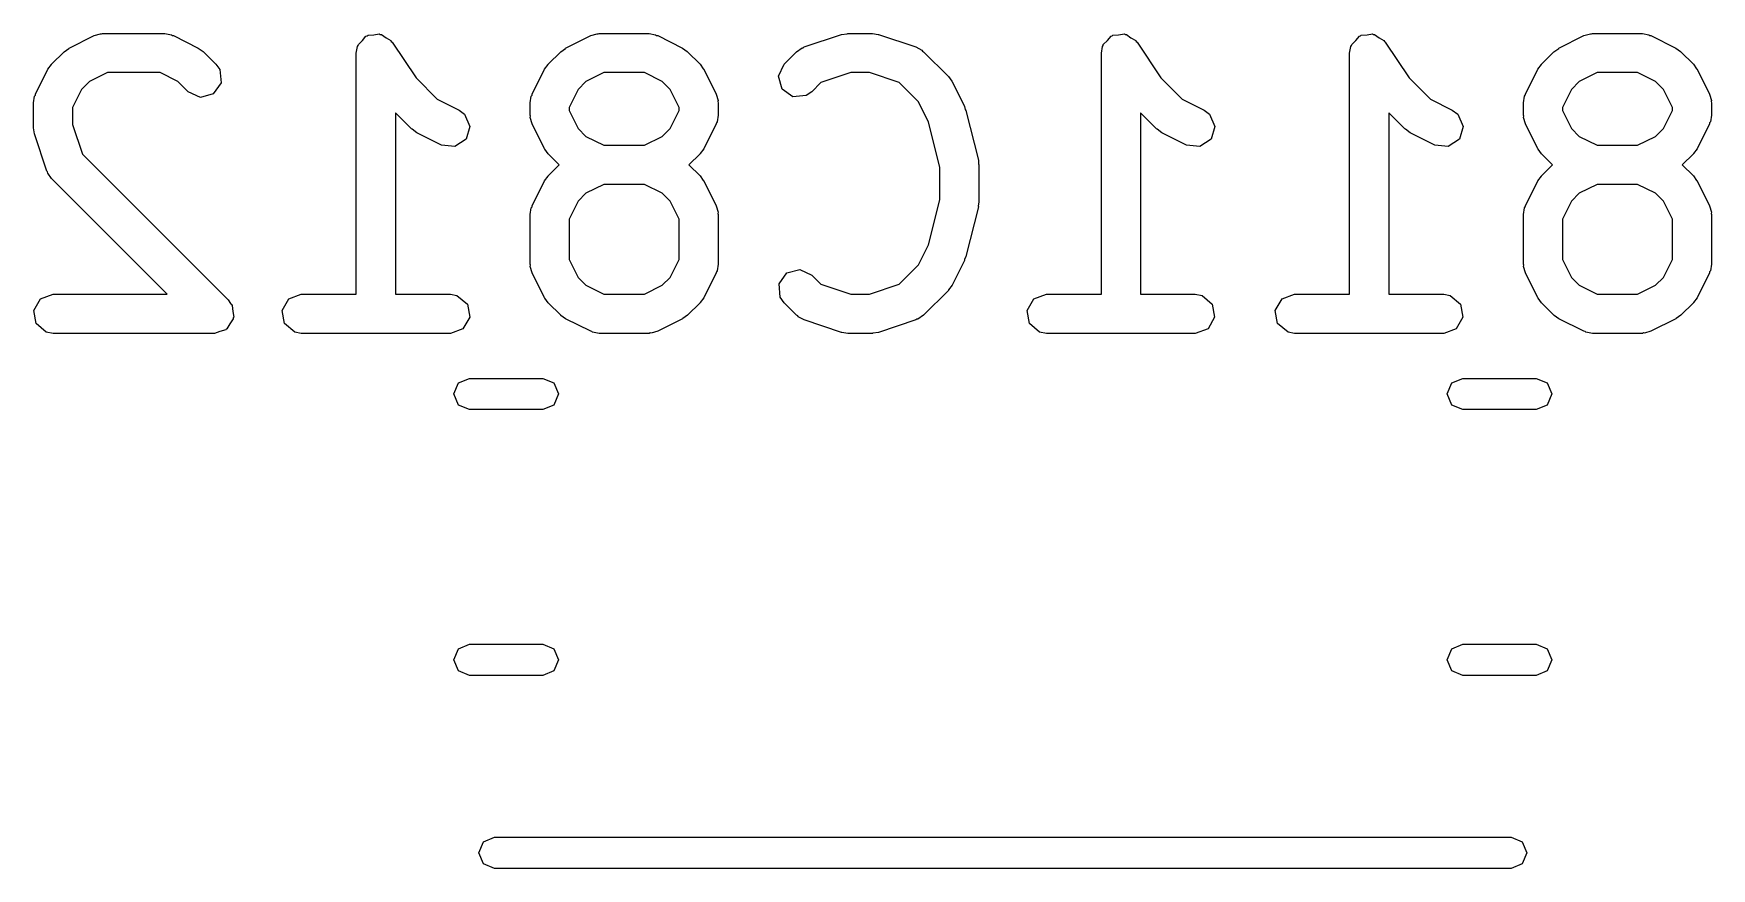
# Model space of a CAD drawing. Extents: x 109 to 192, y -153 to -42.
# Drawn here: x 176.11 to 182.55, y -76.24 to -73.04 of the extents above; entities that cross this region are included whole.
import ezdxf

# ---------------------------------------------------------------- set-up
doc = ezdxf.new("R2010")
doc.units = 0
doc.layers.add('BLACK', color=7, linetype='CONTINUOUS')

msp = doc.modelspace()

# ---------------------------------------------------------------- linework, layer by layer
at = {"layer": 'BLACK', "linetype": 'CONTINUOUS'}
for p, q in [((176.251, -73.0929), (176.346, -73.0453)), ((176.346, -73.0453), (176.371, -73.0379)), ((176.371, -73.0379), (176.375, -73.0389)), ((176.375, -73.0389), (176.379, -73.0374)), ((176.379, -73.0374), (176.617, -73.0374)), ((176.617, -73.0374), (176.643, -73.0419)), ((176.643, -73.0419), (176.647, -73.0448)), ((176.647, -73.0448), (176.651, -73.0453)), ((176.651, -73.0453), (176.746, -73.0929)), ((177.376, -73.0641), (177.389, -73.0474)), ((177.389, -73.0474), (177.394, -73.0467)), ((177.394, -73.0467), (177.397, -73.0437)), ((177.397, -73.0437), (177.419, -73.0423)), ((177.419, -73.0423), (177.44, -73.0385)), ((177.44, -73.0385), (177.444, -73.0407)), ((177.444, -73.0407), (177.448, -73.0404)), ((177.448, -73.0404), (177.466, -73.0533)), ((178.155, -73.0929), (178.251, -73.0453)), ((178.251, -73.0453), (178.276, -73.0379)), ((178.276, -73.0379), (178.28, -73.0389)), ((178.28, -73.0389), (178.284, -73.0374)), ((178.284, -73.0374), (178.475, -73.0374)), ((178.475, -73.0374), (178.5, -73.0419)), ((178.5, -73.0419), (178.504, -73.0448)), ((178.504, -73.0448), (178.508, -73.0453)), ((178.508, -73.0453), (178.603, -73.0929)), ((179.07, -73.0888), (179.213, -73.0412)), ((179.213, -73.0412), (179.235, -73.0379)), ((179.235, -73.0379), (179.237, -73.0374)), ((179.237, -73.0374), (179.332, -73.0374)), ((179.332, -73.0374), (179.354, -73.0413)), ((179.354, -73.0413), (179.355, -73.0412)), ((179.355, -73.0412), (179.498, -73.0888)), ((180.233, -73.0641), (180.247, -73.0474)), ((180.247, -73.0474), (180.251, -73.0467)), ((180.251, -73.0467), (180.254, -73.0437)), ((180.254, -73.0437), (180.276, -73.0423)), ((180.276, -73.0423), (180.298, -73.0385)), ((180.298, -73.0385), (180.301, -73.0407)), ((180.301, -73.0407), (180.306, -73.0404)), ((180.306, -73.0404), (180.323, -73.0533)), ((181.186, -73.0641), (181.2, -73.0474)), ((181.2, -73.0474), (181.204, -73.0467)), ((181.204, -73.0467), (181.207, -73.0437)), ((181.207, -73.0437), (181.229, -73.0423)), ((181.229, -73.0423), (181.25, -73.0385)), ((181.25, -73.0385), (181.254, -73.0407)), ((181.254, -73.0407), (181.258, -73.0404)), ((181.258, -73.0404), (181.276, -73.0533)), ((181.965, -73.0929), (182.061, -73.0453)), ((182.061, -73.0453), (182.086, -73.0379)), ((182.086, -73.0379), (182.09, -73.0389)), ((182.09, -73.0389), (182.094, -73.0374)), ((182.094, -73.0374), (182.285, -73.0374)), ((182.285, -73.0374), (182.31, -73.0419)), ((182.31, -73.0419), (182.314, -73.0448)), ((182.314, -73.0448), (182.318, -73.0453)), ((182.318, -73.0453), (182.413, -73.0929)), ((176.183, -73.1546), (176.231, -73.107)), ((176.231, -73.107), (176.249, -73.0941)), ((176.249, -73.0941), (176.251, -73.0929)), ((176.746, -73.0929), (176.764, -73.1063)), ((176.764, -73.1063), (176.766, -73.107)), ((176.766, -73.107), (176.813, -73.1546)), ((177.352, -73.1124), (177.357, -73.0867)), ((177.352, -74.0374), (177.352, -73.1124)), ((177.357, -73.0867), (177.359, -73.0834)), ((177.359, -73.0834), (177.36, -73.0791)), ((177.36, -73.0791), (177.376, -73.0641)), ((177.466, -73.0533), (177.484, -73.0642)), ((177.484, -73.0642), (177.486, -73.0682)), ((177.486, -73.0682), (177.489, -73.0708)), ((177.489, -73.0708), (177.581, -73.2075)), ((178.088, -73.1546), (178.136, -73.107)), ((178.136, -73.107), (178.154, -73.0941)), ((178.154, -73.0941), (178.155, -73.0929)), ((178.603, -73.0929), (178.621, -73.1063)), ((178.621, -73.1063), (178.623, -73.107)), ((178.623, -73.107), (178.671, -73.1546)), ((178.993, -73.1546), (179.041, -73.107)), ((179.041, -73.107), (179.062, -73.092)), ((179.062, -73.092), (179.066, -73.0916)), ((179.066, -73.0916), (179.07, -73.0888)), ((179.498, -73.0888), (179.521, -73.1013)), ((179.521, -73.1013), (179.524, -73.1051)), ((179.524, -73.1051), (179.528, -73.107)), ((179.528, -73.107), (179.623, -73.2022)), ((180.21, -73.1124), (180.214, -73.0867)), ((180.21, -74.0374), (180.21, -73.1124)), ((180.214, -73.0867), (180.217, -73.0834)), ((180.217, -73.0791), (180.233, -73.0641)), ((180.217, -73.0834), (180.217, -73.0791)), ((180.323, -73.0533), (180.342, -73.0642)), ((180.342, -73.0642), (180.344, -73.0682)), ((180.344, -73.0682), (180.347, -73.0708)), ((180.347, -73.0708), (180.438, -73.2075)), ((181.162, -73.1124), (181.167, -73.0867)), ((181.162, -74.0374), (181.162, -73.1124)), ((181.167, -73.0867), (181.169, -73.0834)), ((181.169, -73.0834), (181.17, -73.0791)), ((181.17, -73.0791), (181.186, -73.0641)), ((181.276, -73.0533), (181.294, -73.0642)), ((181.294, -73.0642), (181.296, -73.0682)), ((181.296, -73.0682), (181.299, -73.0708)), ((181.299, -73.0708), (181.391, -73.2075)), ((181.898, -73.1546), (181.946, -73.107)), ((181.946, -73.107), (181.964, -73.0941)), ((181.964, -73.0941), (181.965, -73.0929)), ((182.413, -73.0929), (182.431, -73.1063)), ((182.431, -73.1063), (182.433, -73.107)), ((182.433, -73.107), (182.481, -73.1546)), ((176.122, -73.2693), (176.169, -73.1741)), ((176.169, -73.1741), (176.183, -73.1561)), ((176.183, -73.1561), (176.183, -73.1546)), ((176.813, -73.1546), (176.828, -73.1759)), ((176.828, -73.1759), (176.833, -73.227)), ((178.027, -73.2693), (178.074, -73.1741)), ((178.074, -73.1741), (178.088, -73.1561)), ((178.088, -73.1561), (178.088, -73.1546)), ((178.671, -73.1546), (178.683, -73.173)), ((178.683, -73.173), (178.685, -73.1741)), ((178.685, -73.1741), (178.732, -73.2693)), ((178.971, -73.2011), (178.993, -73.1546)), ((181.837, -73.2693), (181.884, -73.1741)), ((181.884, -73.1741), (181.898, -73.1561)), ((181.898, -73.1561), (181.898, -73.1546)), ((182.481, -73.1546), (182.493, -73.173)), ((182.493, -73.173), (182.495, -73.1741)), ((182.495, -73.1741), (182.542, -73.2693)), ((176.329, -73.2216), (176.298, -73.252)), ((176.397, -73.1874), (176.329, -73.2216)), ((176.6, -73.1874), (176.397, -73.1874)), ((176.668, -73.2216), (176.6, -73.1874)), ((176.707, -73.2607), (176.668, -73.2216)), ((176.833, -73.227), (176.803, -73.2691)), ((177.581, -73.2075), (177.662, -73.2888)), ((178.233, -73.2216), (178.203, -73.252)), ((178.302, -73.1874), (178.233, -73.2216)), ((178.457, -73.1874), (178.302, -73.1874)), ((178.525, -73.2216), (178.457, -73.1874)), ((178.556, -73.252), (178.525, -73.2216)), ((178.985, -73.2506), (178.971, -73.2011)), ((179.134, -73.2256), (179.099, -73.2607)), ((179.249, -73.1874), (179.134, -73.2256)), ((179.32, -73.1874), (179.249, -73.1874)), ((179.434, -73.2256), (179.32, -73.1874)), ((179.508, -73.2997), (179.434, -73.2256)), ((179.623, -73.2022), (179.636, -73.2206)), ((179.636, -73.2206), (179.637, -73.2217)), ((179.637, -73.2217), (179.685, -73.3169)), ((180.438, -73.2075), (180.52, -73.2888)), ((181.391, -73.2075), (181.472, -73.2888)), ((182.043, -73.2216), (182.013, -73.252)), ((182.112, -73.1874), (182.043, -73.2216)), ((182.267, -73.1874), (182.112, -73.1874)), ((182.335, -73.2216), (182.267, -73.1874)), ((182.366, -73.252), (182.335, -73.2216)), ((176.114, -73.3029), (176.118, -73.2772)), ((176.114, -73.3981), (176.114, -73.3029)), ((176.118, -73.2772), (176.121, -73.2738)), ((176.121, -73.2738), (176.122, -73.2693)), ((176.298, -73.252), (176.264, -73.3206)), ((176.754, -73.2823), (176.707, -73.2607)), ((176.803, -73.2691), (176.754, -73.2823)), ((177.662, -73.2888), (177.746, -73.331)), ((178.019, -73.3029), (178.023, -73.2772)), ((178.019, -73.3505), (178.019, -73.3029)), ((178.023, -73.2772), (178.026, -73.2738)), ((178.026, -73.2738), (178.027, -73.2693)), ((178.203, -73.252), (178.169, -73.3206)), ((178.59, -73.3206), (178.556, -73.252)), ((178.732, -73.2693), (178.74, -73.2943)), ((178.74, -73.2943), (178.739, -73.2986)), ((178.739, -73.2986), (178.74, -73.3029)), ((178.74, -73.3029), (178.74, -73.3505)), ((179.027, -73.2801), (178.985, -73.2506)), ((179.078, -73.2756), (179.027, -73.2801)), ((179.099, -73.2607), (179.078, -73.2756)), ((179.547, -73.3767), (179.508, -73.2997)), ((180.52, -73.2888), (180.604, -73.331)), ((181.472, -73.2888), (181.556, -73.331)), ((181.829, -73.3029), (181.833, -73.2772)), ((181.829, -73.3505), (181.829, -73.3029)), ((181.833, -73.2772), (181.836, -73.2738)), ((181.836, -73.2738), (181.837, -73.2693)), ((182.013, -73.252), (181.979, -73.3206)), ((182.4, -73.3206), (182.366, -73.252)), ((182.542, -73.2693), (182.55, -73.2943)), ((182.55, -73.2943), (182.549, -73.2986)), ((182.549, -73.2986), (182.55, -73.3029)), ((182.55, -73.3029), (182.55, -73.3505)), ((176.264, -73.3206), (176.264, -73.3859)), ((177.564, -73.4035), (177.502, -73.3411)), ((177.502, -73.3411), (177.502, -74.0374)), ((177.746, -73.331), (177.767, -73.3465)), ((177.767, -73.3465), (177.788, -73.3936)), ((178.02, -73.3547), (178.019, -73.3505)), ((178.019, -73.359), (178.02, -73.3547)), ((178.027, -73.384), (178.019, -73.359)), ((178.169, -73.3206), (178.169, -73.3328)), ((178.169, -73.3328), (178.203, -73.4013)), ((178.556, -73.4013), (178.59, -73.3328)), ((178.59, -73.3328), (178.59, -73.3206)), ((178.74, -73.3505), (178.736, -73.3761)), ((179.685, -73.3169), (179.688, -73.3293)), ((179.688, -73.3293), (179.69, -73.3323)), ((179.69, -73.3323), (179.738, -73.5228)), ((180.422, -73.4035), (180.36, -73.3411)), ((180.36, -73.3411), (180.36, -74.0374)), ((180.604, -73.331), (180.625, -73.3465)), ((180.625, -73.3465), (180.645, -73.3936)), ((181.374, -73.4035), (181.312, -73.3411)), ((181.312, -73.3411), (181.312, -74.0374)), ((181.556, -73.331), (181.577, -73.3465)), ((181.577, -73.3465), (181.598, -73.3936)), ((181.83, -73.3547), (181.829, -73.3505)), ((181.829, -73.359), (181.83, -73.3547)), ((181.837, -73.384), (181.829, -73.359)), ((181.979, -73.3206), (181.979, -73.3328)), ((181.979, -73.3328), (182.013, -73.4013)), ((182.366, -73.4013), (182.4, -73.3328)), ((182.4, -73.3328), (182.4, -73.3206)), ((182.55, -73.3505), (182.546, -73.3761)), ((176.114, -73.3996), (176.114, -73.3981)), ((176.118, -73.4218), (176.114, -73.3996)), ((176.165, -73.5647), (176.118, -73.4218)), ((176.264, -73.3859), (176.302, -73.5004)), ((177.566, -73.4042), (177.564, -73.4035)), ((177.584, -73.4176), (177.566, -73.4042)), ((177.679, -73.4652), (177.584, -73.4176)), ((177.788, -73.3936), (177.773, -73.4428)), ((178.074, -73.4793), (178.027, -73.384)), ((178.203, -73.4013), (178.233, -73.4317)), ((178.233, -73.4317), (178.302, -73.466)), ((178.457, -73.466), (178.525, -73.4317)), ((178.525, -73.4317), (178.556, -73.4013)), ((178.732, -73.384), (178.685, -73.4793)), ((178.733, -73.3796), (178.732, -73.384)), ((178.736, -73.3761), (178.733, -73.3796)), ((179.59, -73.5502), (179.547, -73.3767)), ((180.424, -73.4042), (180.422, -73.4035)), ((180.442, -73.4176), (180.424, -73.4042)), ((180.537, -73.4652), (180.442, -73.4176)), ((180.645, -73.3936), (180.631, -73.4428)), ((181.376, -73.4042), (181.374, -73.4035)), ((181.394, -73.4176), (181.376, -73.4042)), ((181.489, -73.4652), (181.394, -73.4176)), ((181.598, -73.3936), (181.583, -73.4428)), ((181.884, -73.4793), (181.837, -73.384)), ((182.013, -73.4013), (182.043, -73.4317)), ((182.043, -73.4317), (182.112, -73.466)), ((182.267, -73.466), (182.335, -73.4317)), ((182.335, -73.4317), (182.366, -73.4013)), ((182.542, -73.384), (182.495, -73.4793)), ((182.543, -73.3796), (182.542, -73.384)), ((182.546, -73.3761), (182.543, -73.3796)), ((177.73, -73.471), (177.679, -73.4652)), ((177.773, -73.4428), (177.73, -73.471)), ((178.075, -73.4804), (178.074, -73.4793)), ((178.088, -73.4987), (178.075, -73.4804)), ((178.13, -73.541), (178.088, -73.4987)), ((178.302, -73.466), (178.457, -73.466)), ((178.671, -73.4987), (178.628, -73.541)), ((178.685, -73.4793), (178.671, -73.4973)), ((178.671, -73.4973), (178.671, -73.4987)), ((180.588, -73.471), (180.537, -73.4652)), ((180.631, -73.4428), (180.588, -73.471)), ((181.54, -73.471), (181.489, -73.4652)), ((181.583, -73.4428), (181.54, -73.471)), ((181.885, -73.4804), (181.884, -73.4793)), ((181.898, -73.4987), (181.885, -73.4804)), ((181.94, -73.541), (181.898, -73.4987)), ((182.112, -73.466), (182.267, -73.466)), ((182.481, -73.4987), (182.438, -73.541)), ((182.495, -73.4793), (182.481, -73.4973)), ((182.481, -73.4973), (182.481, -73.4987)), ((176.302, -73.5004), (176.861, -74.0593)), ((178.088, -73.5832), (178.13, -73.541)), ((178.628, -73.541), (178.671, -73.5832)), ((179.59, -73.6746), (179.59, -73.5502)), ((179.738, -73.5228), (179.739, -73.5377)), ((179.739, -73.5377), (179.74, -73.541)), ((179.74, -73.541), (179.74, -73.6838)), ((181.898, -73.5832), (181.94, -73.541)), ((182.438, -73.541), (182.481, -73.5832)), ((176.168, -73.5682), (176.165, -73.5647)), ((176.169, -73.5726), (176.168, -73.5682)), ((176.183, -73.594), (176.169, -73.5726)), ((176.627, -74.0374), (176.183, -73.594)), ((178.027, -73.6979), (178.074, -73.6026)), ((178.074, -73.6026), (178.088, -73.5846)), ((178.088, -73.5846), (178.088, -73.5832)), ((178.302, -73.616), (178.233, -73.6502)), ((178.457, -73.616), (178.302, -73.616)), ((178.525, -73.6502), (178.457, -73.616)), ((178.671, -73.5832), (178.683, -73.6015)), ((178.683, -73.6015), (178.685, -73.6026)), ((178.685, -73.6026), (178.732, -73.6979)), ((181.837, -73.6979), (181.884, -73.6026)), ((181.884, -73.6026), (181.898, -73.5846)), ((181.898, -73.5846), (181.898, -73.5832)), ((182.112, -73.616), (182.043, -73.6502)), ((182.267, -73.616), (182.112, -73.616)), ((182.335, -73.6502), (182.267, -73.616)), ((182.481, -73.5832), (182.493, -73.6015)), ((182.493, -73.6015), (182.495, -73.6026)), ((182.495, -73.6026), (182.542, -73.6979)), ((178.203, -73.6806), (178.169, -73.7491)), ((178.233, -73.6502), (178.203, -73.6806)), ((178.556, -73.6806), (178.525, -73.6502)), ((178.59, -73.7491), (178.556, -73.6806)), ((179.547, -73.8481), (179.59, -73.6746)), ((179.74, -73.6838), (179.737, -73.6986)), ((182.013, -73.6806), (181.979, -73.7491)), ((182.043, -73.6502), (182.013, -73.6806)), ((182.366, -73.6806), (182.335, -73.6502)), ((182.4, -73.7491), (182.366, -73.6806)), ((178.019, -73.7314), (178.023, -73.7058)), ((178.019, -73.9219), (178.019, -73.7314)), ((178.023, -73.7058), (178.026, -73.7023)), ((178.026, -73.7023), (178.027, -73.6979)), ((178.169, -73.7491), (178.169, -73.9042)), ((178.59, -73.9042), (178.59, -73.7491)), ((178.732, -73.6979), (178.74, -73.7229)), ((178.74, -73.7229), (178.739, -73.7272)), ((178.739, -73.7272), (178.74, -73.7314)), ((178.74, -73.7314), (178.74, -73.9219)), ((179.738, -73.702), (179.69, -73.8925)), ((179.737, -73.6986), (179.738, -73.702)), ((181.829, -73.7314), (181.833, -73.7058)), ((181.829, -73.9219), (181.829, -73.7314)), ((181.833, -73.7058), (181.836, -73.7023)), ((181.836, -73.7023), (181.837, -73.6979)), ((181.979, -73.7491), (181.979, -73.9042)), ((182.4, -73.9042), (182.4, -73.7491)), ((182.542, -73.6979), (182.55, -73.7229)), ((182.55, -73.7229), (182.549, -73.7272)), ((182.549, -73.7272), (182.55, -73.7314)), ((182.55, -73.7314), (182.55, -73.9219)), ((179.508, -73.9251), (179.547, -73.8481)), ((178.02, -73.9261), (178.019, -73.9219)), ((178.019, -73.9305), (178.02, -73.9261)), ((178.027, -73.9554), (178.019, -73.9305)), ((178.169, -73.9042), (178.203, -73.9727)), ((178.556, -73.9727), (178.59, -73.9042)), ((178.736, -73.9476), (178.733, -73.951)), ((178.74, -73.9219), (178.736, -73.9476)), ((179.003, -73.9557), (179.053, -73.9424)), ((179.053, -73.9424), (179.099, -73.9641)), ((179.434, -73.9992), (179.508, -73.9251)), ((179.685, -73.9078), (179.637, -74.0031)), ((179.69, -73.8925), (179.685, -73.9043)), ((179.685, -73.9043), (179.685, -73.9078)), ((181.83, -73.9261), (181.829, -73.9219)), ((181.829, -73.9305), (181.83, -73.9261)), ((181.837, -73.9554), (181.829, -73.9305)), ((181.979, -73.9042), (182.013, -73.9727)), ((182.366, -73.9727), (182.4, -73.9042)), ((182.546, -73.9476), (182.543, -73.951)), ((182.55, -73.9219), (182.546, -73.9476)), ((178.074, -74.0507), (178.027, -73.9554)), ((178.203, -73.9727), (178.233, -74.0031)), ((178.233, -74.0031), (178.302, -74.0374)), ((178.457, -74.0374), (178.525, -74.0031)), ((178.525, -74.0031), (178.556, -73.9727)), ((178.732, -73.9554), (178.685, -74.0507)), ((178.733, -73.951), (178.732, -73.9554)), ((178.974, -73.9977), (179.003, -73.9557)), ((178.978, -74.0488), (178.974, -73.9977)), ((179.099, -73.9641), (179.134, -73.9992)), ((179.134, -73.9992), (179.249, -74.0374)), ((179.32, -74.0374), (179.434, -73.9992)), ((179.637, -74.0031), (179.624, -74.0211)), ((181.884, -74.0507), (181.837, -73.9554)), ((182.013, -73.9727), (182.043, -74.0031)), ((182.043, -74.0031), (182.112, -74.0374)), ((182.267, -74.0374), (182.335, -74.0031)), ((182.335, -74.0031), (182.366, -73.9727)), ((182.542, -73.9554), (182.495, -74.0507)), ((182.543, -73.951), (182.542, -73.9554)), ((176.115, -74.0994), (176.141, -74.0549)), ((176.141, -74.0549), (176.189, -74.0374)), ((176.189, -74.0374), (176.627, -74.0374)), ((176.861, -74.0593), (176.87, -74.0728)), ((176.87, -74.0728), (176.873, -74.0749)), ((176.873, -74.0749), (176.873, -74.0769)), ((176.873, -74.0769), (176.876, -74.0807)), ((177.067, -74.0994), (177.093, -74.0549)), ((177.093, -74.0549), (177.141, -74.0374)), ((177.141, -74.0374), (177.352, -74.0374)), ((177.502, -74.0374), (177.713, -74.0374)), ((177.713, -74.0374), (177.738, -74.0419)), ((177.738, -74.0419), (177.778, -74.0749)), ((177.778, -74.0749), (177.787, -74.1254)), ((178.075, -74.0518), (178.074, -74.0507)), ((178.088, -74.0702), (178.075, -74.0518)), ((178.136, -74.1178), (178.088, -74.0702)), ((178.302, -74.0374), (178.457, -74.0374)), ((178.671, -74.0702), (178.623, -74.1178)), ((178.685, -74.0507), (178.671, -74.0687)), ((178.671, -74.0687), (178.671, -74.0702)), ((178.993, -74.0702), (178.978, -74.0488)), ((179.041, -74.1178), (178.993, -74.0702)), ((179.249, -74.0374), (179.32, -74.0374)), ((179.623, -74.0226), (179.528, -74.1178)), ((179.624, -74.0211), (179.623, -74.0226)), ((179.925, -74.0994), (179.951, -74.0549)), ((179.951, -74.0549), (179.999, -74.0374)), ((179.999, -74.0374), (180.21, -74.0374)), ((180.36, -74.0374), (180.57, -74.0374)), ((180.57, -74.0374), (180.596, -74.0419)), ((180.596, -74.0419), (180.635, -74.0749)), ((180.635, -74.0749), (180.644, -74.1254)), ((180.877, -74.0994), (180.903, -74.0549)), ((180.903, -74.0549), (180.951, -74.0374)), ((180.951, -74.0374), (181.162, -74.0374)), ((181.312, -74.0374), (181.523, -74.0374)), ((181.523, -74.0374), (181.548, -74.0419)), ((181.548, -74.0419), (181.588, -74.0749)), ((181.588, -74.0749), (181.597, -74.1254)), ((181.885, -74.0518), (181.884, -74.0507)), ((181.898, -74.0702), (181.885, -74.0518)), ((181.946, -74.1178), (181.898, -74.0702)), ((182.112, -74.0374), (182.267, -74.0374)), ((182.481, -74.0702), (182.433, -74.1178)), ((182.495, -74.0507), (182.481, -74.0687)), ((182.481, -74.0687), (182.481, -74.0702)), ((176.124, -74.1499), (176.115, -74.0994)), ((176.88, -74.1318), (176.867, -74.1503)), ((176.876, -74.0807), (176.878, -74.1032)), ((176.878, -74.1032), (176.882, -74.1254)), ((176.882, -74.1254), (176.88, -74.1284)), ((176.88, -74.1284), (176.88, -74.1318)), ((177.076, -74.1499), (177.067, -74.0994)), ((177.787, -74.1254), (177.761, -74.1698)), ((178.137, -74.1185), (178.136, -74.1178)), ((178.155, -74.1318), (178.137, -74.1185)), ((178.251, -74.1795), (178.155, -74.1318)), ((178.603, -74.1318), (178.508, -74.1795)), ((178.605, -74.1307), (178.603, -74.1318)), ((178.623, -74.1178), (178.605, -74.1307)), ((179.045, -74.1197), (179.041, -74.1178)), ((179.047, -74.1235), (179.045, -74.1197)), ((179.07, -74.1359), (179.047, -74.1235)), ((179.213, -74.1835), (179.07, -74.1359)), ((179.498, -74.1359), (179.355, -74.1835)), ((179.502, -74.1331), (179.498, -74.1359)), ((179.506, -74.1327), (179.502, -74.1331)), ((179.528, -74.1178), (179.506, -74.1327)), ((179.934, -74.1499), (179.925, -74.0994)), ((180.644, -74.1254), (180.619, -74.1698)), ((180.886, -74.1499), (180.877, -74.0994)), ((181.597, -74.1254), (181.571, -74.1698)), ((181.947, -74.1185), (181.946, -74.1178)), ((181.965, -74.1318), (181.947, -74.1185)), ((182.061, -74.1795), (181.965, -74.1318)), ((182.413, -74.1318), (182.318, -74.1795)), ((182.415, -74.1307), (182.413, -74.1318)), ((182.433, -74.1178), (182.415, -74.1307)), ((176.163, -74.1829), (176.124, -74.1499)), ((176.189, -74.1874), (176.163, -74.1829)), ((176.808, -74.1874), (176.189, -74.1874)), ((176.829, -74.1797), (176.808, -74.1874)), ((176.851, -74.1738), (176.829, -74.1797)), ((176.853, -74.171), (176.851, -74.1738)), ((176.856, -74.1698), (176.853, -74.171)), ((176.867, -74.1503), (176.856, -74.1698)), ((177.116, -74.1829), (177.076, -74.1499)), ((177.141, -74.1874), (177.116, -74.1829)), ((177.713, -74.1874), (177.141, -74.1874)), ((177.761, -74.1698), (177.713, -74.1874)), ((178.255, -74.18), (178.251, -74.1795)), ((178.258, -74.1829), (178.255, -74.18)), ((178.284, -74.1874), (178.258, -74.1829)), ((178.475, -74.1874), (178.284, -74.1874)), ((178.479, -74.1858), (178.475, -74.1874)), ((178.483, -74.1869), (178.479, -74.1858)), ((178.508, -74.1795), (178.483, -74.1869)), ((179.214, -74.1835), (179.213, -74.1835)), ((179.237, -74.1874), (179.214, -74.1835)), ((179.332, -74.1874), (179.237, -74.1874)), ((179.333, -74.1868), (179.332, -74.1874)), ((179.355, -74.1835), (179.333, -74.1868)), ((179.973, -74.1829), (179.934, -74.1499)), ((179.999, -74.1874), (179.973, -74.1829)), ((180.57, -74.1874), (179.999, -74.1874)), ((180.619, -74.1698), (180.57, -74.1874)), ((180.926, -74.1829), (180.886, -74.1499)), ((180.951, -74.1874), (180.926, -74.1829)), ((181.523, -74.1874), (180.951, -74.1874)), ((181.571, -74.1698), (181.523, -74.1874)), ((182.065, -74.18), (182.061, -74.1795)), ((182.068, -74.1829), (182.065, -74.18)), ((182.094, -74.1874), (182.068, -74.1829)), ((182.285, -74.1874), (182.094, -74.1874)), ((182.289, -74.1858), (182.285, -74.1874)), ((182.293, -74.1869), (182.289, -74.1858)), ((182.318, -74.1795), (182.293, -74.1869)), ((177.726, -74.42), (177.744, -74.3776)), ((177.744, -74.3776), (177.786, -74.36)), ((177.786, -74.36), (178.068, -74.36)), ((178.068, -74.36), (178.11, -74.3776)), ((178.11, -74.3776), (178.128, -74.42)), ((181.536, -74.42), (181.554, -74.3776)), ((181.554, -74.3776), (181.596, -74.36)), ((181.596, -74.36), (181.878, -74.36)), ((181.878, -74.36), (181.92, -74.3776)), ((181.92, -74.3776), (181.938, -74.42)), ((177.744, -74.4624), (177.726, -74.42)), ((177.786, -74.48), (177.744, -74.4624)), ((178.11, -74.4624), (178.068, -74.48)), ((178.128, -74.42), (178.11, -74.4624)), ((181.554, -74.4624), (181.536, -74.42)), ((181.596, -74.48), (181.554, -74.4624)), ((181.92, -74.4624), (181.878, -74.48)), ((181.938, -74.42), (181.92, -74.4624)), ((178.068, -74.48), (177.786, -74.48)), ((181.878, -74.48), (181.596, -74.48)), ((177.726, -75.44), (177.744, -75.3976)), ((177.744, -75.3976), (177.786, -75.38)), ((177.786, -75.38), (178.068, -75.38)), ((178.068, -75.38), (178.11, -75.3976)), ((178.11, -75.3976), (178.128, -75.44)), ((181.536, -75.44), (181.554, -75.3976)), ((181.554, -75.3976), (181.596, -75.38)), ((181.596, -75.38), (181.878, -75.38)), ((181.878, -75.38), (181.92, -75.3976)), ((181.92, -75.3976), (181.938, -75.44)), ((177.744, -75.4824), (177.726, -75.44)), ((177.786, -75.5), (177.744, -75.4824)), ((178.11, -75.4824), (178.068, -75.5)), ((178.128, -75.44), (178.11, -75.4824)), ((181.554, -75.4824), (181.536, -75.44)), ((181.596, -75.5), (181.554, -75.4824)), ((181.92, -75.4824), (181.878, -75.5)), ((181.938, -75.44), (181.92, -75.4824)), ((178.068, -75.5), (177.786, -75.5)), ((181.878, -75.5), (181.596, -75.5)), ((177.822, -76.18), (177.84, -76.1376)), ((177.84, -76.1376), (177.882, -76.12)), ((177.882, -76.12), (181.782, -76.12)), ((181.782, -76.12), (181.824, -76.1376)), ((181.824, -76.1376), (181.842, -76.18)), ((177.84, -76.2224), (177.822, -76.18)), ((181.842, -76.18), (181.824, -76.2224)), ((177.882, -76.24), (177.84, -76.2224)), ((181.782, -76.24), (177.882, -76.24)), ((181.824, -76.2224), (181.782, -76.24))]:
    msp.add_line(p, q, dxfattribs=at)

doc.saveas('drawing.dxf')
